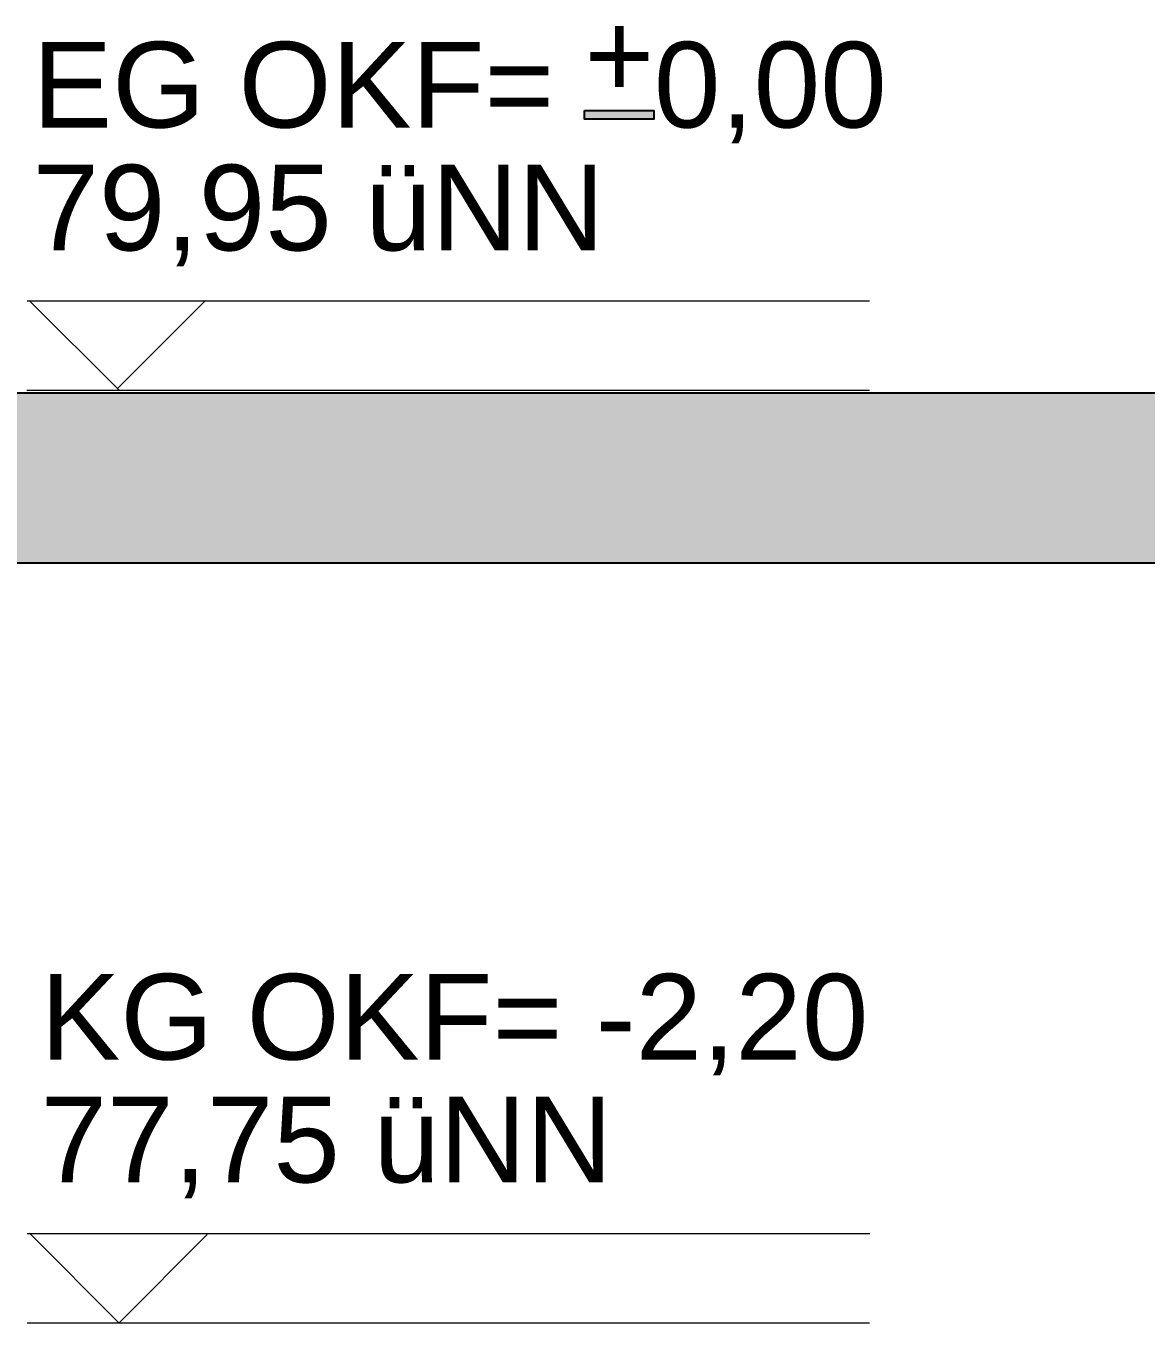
# Model space of a CAD drawing. Header units: millimetres. Extents: x 2976 to 41668, y 1850 to 28527.
# Drawn here: x 27965 to 30622, y 6408 to 9485 of the extents above; entities that cross this region are included whole.
import ezdxf

# ---------------------------------------------------------------- set-up
doc = ezdxf.new("R2010")
doc.units = ezdxf.units.MM
doc.header["$LTSCALE"] = 50
for name, color, linetype in [('00_Wand_Bestand', 7, 'Continuous'), ('02_Grundstuecksgrenze', 8, 'Continuous'), ('05_Linien_stark', 7, 'Continuous'), ('10_Text', 7, 'Continuous')]:
    doc.layers.add(name, color=color, linetype=linetype)
doc.styles.add('PLAN', font='arial.ttf')

msp = doc.modelspace()

# ---------------------------------------------------------------- hatches: boundary and pattern name
at = {"layer": '00_Wand_Bestand'}
msp.add_hatch(color=7, dxfattribs=at).paths.add_polyline_path([(29290.1, 9285), (29454.9, 9285), (29454.9, 9264.4), (29290.1, 9264.4)])
at = {"layer": '02_Grundstuecksgrenze'}
msp.add_hatch(color=7, dxfattribs=at).paths.add_polyline_path([(18046.7, 8615), (33720.4, 8615), (33720.4, 8210.9), (18046.7, 8210.9)])

# ---------------------------------------------------------------- linework, layer by layer
at = {"layer": '00_Wand_Bestand'}
msp.add_lwpolyline([(29290.1, 9285), (29454.9, 9285), (29454.9, 9264.4), (29290.1, 9264.4)], close=True, dxfattribs=at)
at = {"layer": '02_Grundstuecksgrenze'}
msp.add_lwpolyline([(18046.7, 8615), (33720.4, 8615), (33720.4, 8210.9), (18046.7, 8210.9)], close=True, dxfattribs=at)
at = {"layer": '05_Linien_stark', "lineweight": 15}
for p, q in [((27968.2, 8833.6), (29966.7, 8833.6)), ((28186.5, 8621), (27973.1, 8834.3)), ((28183.2, 8626.1), (28391.4, 8834.4)), ((27967.6, 8621.3), (29966.1, 8621.3)), ((27968.4, 6621), (29967, 6621)), ((28186.7, 6408.3), (27973.3, 6621.7)), ((28187, 6409.9), (28395.3, 6618.2)), ((27967.9, 6408.7), (29966.4, 6408.7))]:
    msp.add_line(p, q, dxfattribs=at)

# ---------------------------------------------------------------- texts
at = {"layer": '10_Text', "style": 'PLAN'}
for s, p in [('+', (29290.1, 9314.9)), ('EG OKF= ', (27980.5, 9244.4)), ('0,00', (29454.9, 9244.4)), ('79,95 üNN', (27980.5, 8952.9)), ('KG OKF= -2,20', (27999.7, 7033.4)), ('77,75 üNN', (27999.7, 6742))]:
    msp.add_text(s, height=203.2, dxfattribs=at).set_placement(p)

doc.saveas('drawing.dxf')
